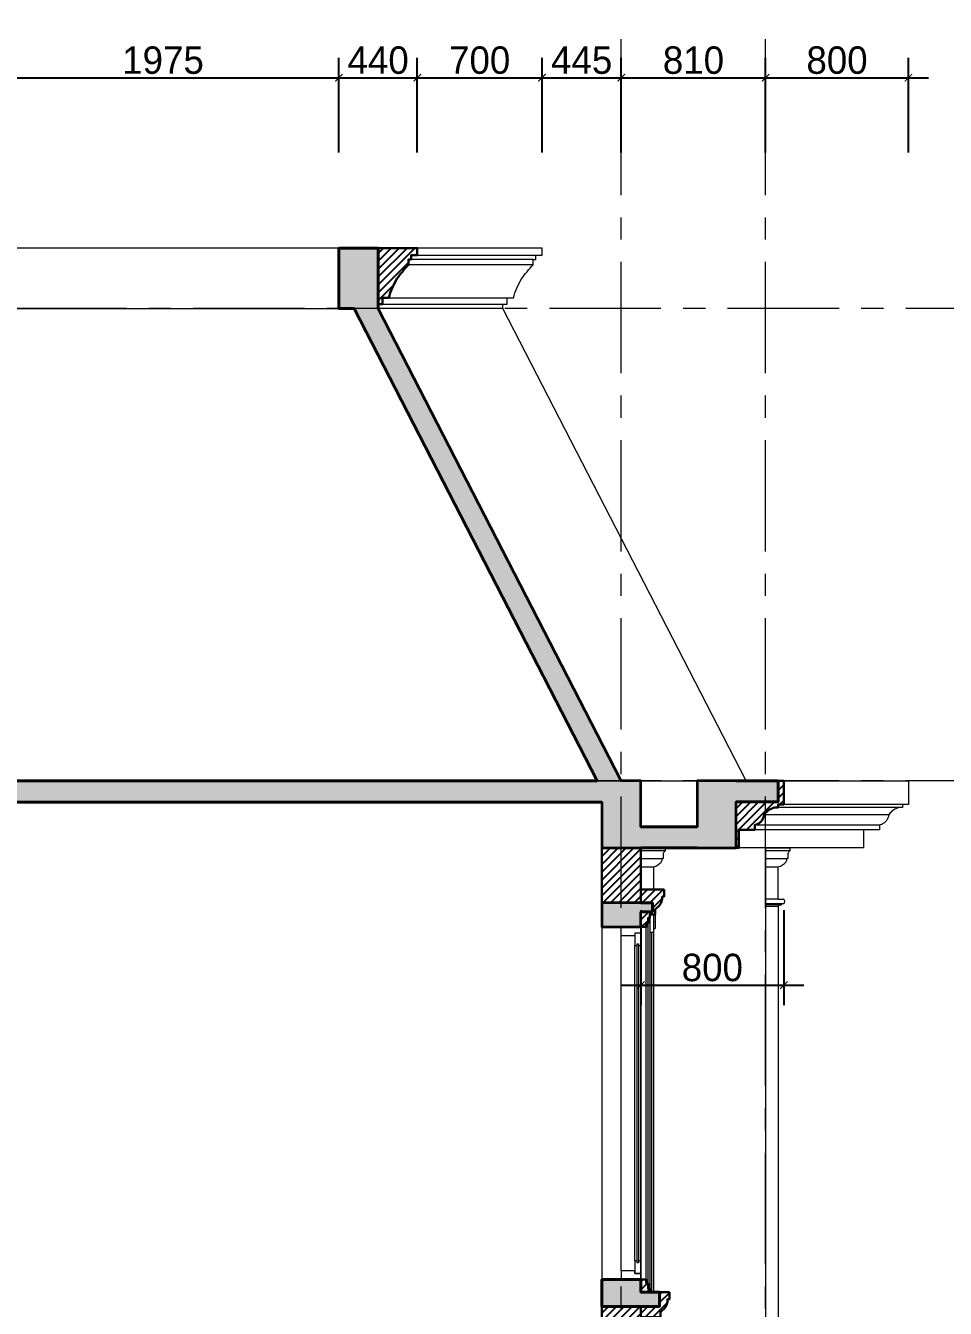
# Model space of a CAD drawing. Header units: millimetres. Extents: x 1832547 to 2001569, y -558009 to -417808.
# Drawn here: x 1924936 to 1930099, y -547560 to -540361 of the extents above; entities that cross this region are included whole.
import ezdxf

# ---------------------------------------------------------------- set-up
doc = ezdxf.new("R2010")
doc.units = ezdxf.units.MM
doc.header["$MEASUREMENT"] = 0
doc.linetypes.add('CENTER', pattern=[2, 1.25, -0.25, 0.25, -0.25])
doc.layers.get('0').update_dxf_attribs({"linetype": 'CONTINUOUS'})
doc.layers.get('DEFPOINTS').update_dxf_attribs({"linetype": 'CONTINUOUS'})
for name, color, linetype, lineweight in [('CA . CỬA', 251, 'CONTINUOUS', 5), ('CA-cot', 2, 'CONTINUOUS', 35), ('CA. HATCH', 250, 'CONTINUOUS', 9), ('CA. TUONG', 30, 'CONTINUOUS', 30), ('CA.dim 08', 8, 'CONTINUOUS', 13), ('CA.manh 08', 8, 'CONTINUOUS', 9), ('CA.thay 145', 145, 'CONTINUOUS', 18), ('CA.tim 67', 67, 'CENTER', 9), ('CA_manh 08', 8, 'CONTINUOUS', 9)]:
    doc.layers.add(name, color=color, linetype=linetype, lineweight=lineweight)
doc.layers.add('H', color=250, linetype='CONTINUOUS')
doc.styles.get("Standard").update_dxf_attribs({"font": 'roman.shx'})
doc.dimstyles.new('CA 70', dxfattribs={"dimscale": 0.7, "dimtxt": 220, "dimasz": 60, "dimexe": 160, "dimexo": 0, "dimgap": 30, "dimtad": 1, "dimdec": 0, "dimrnd": 5, "dimzin": 0, "dimdsep": 46, "dimtxsty": 'Standard', "dimblk": 'ARCHTICK', "dimcen": 0.09, "dimdle": 160, "dimclrd": 256, "dimclre": 256, "dimclrt": 255, "dimadec": 0, "dimazin": 0, "dimtfac": 1, "dimtdec": 0, "dimtix": 1, "dimtmove": 2, "dimatfit": 3, "dimldrblk": 'DOT', "dimfxl": 600, "dimfxlon": 1, "dimtolj": 1, "dimtzin": 0, "dimarcsym": 0})

# ---------------------------------------------------------------- blocks, each defined once
blk = doc.blocks.new('*U459')
for p, q in [((-140, 105), (-140, 1875)), ((-105, 105), (-105, 1875)), ((-30, 50), (-30, 1930))]:
    blk.add_line(p, q)
for points in [[(-105, 1930), (-30, 1930), (-30, 1980), (-140, 1980), (-140, 1945), (-105, 1945)], [(-105, 1945), (-105, 1875), (-118.5, 1875), (-118.5, 1885), (-126.5, 1885), (-126.5, 1875), (-140, 1875), (-140, 1945)], [(-118.5, 95), (-118.5, 105), (-105, 105), (-105, 35), (-140, 35), (-140, 105), (-126.5, 105), (-126.5, 95)], [(-105, 50), (-30, 50), (-30, 0), (-140, 0), (-140, 35), (-105, 35)]]:
    blk.add_lwpolyline(points, close=True)
at = {"color": 8}
blk.add_lwpolyline([(-126.5, 95), (-118.5, 95), (-118.5, 1885), (-126.5, 1885)], close=True, dxfattribs=at)
blk = doc.blocks.new('_ArchTick')
at = {"color": 1, "linetype": 'ByBlock', "const_width": 0.15}
blk.add_lwpolyline([(-0.5, -0.5), (0.5, 0.5)], dxfattribs=at)
blk = doc.blocks.new('*D494')
at = {"layer": 'CA.dim 08', "lineweight": -2, "transparency": 16777216}
for p, q in [((1924719.9, -541073.5), (1924719.9, -540541.5)), ((1926694.9, -541073.5), (1926694.9, -540541.5)), ((1924607.9, -540653.5), (1926806.9, -540653.5))]:
    blk.add_line(p, q, dxfattribs=at)
at = {"layer": 'DEFPOINTS', "color": 0, "transparency": 16777216}
for p in [(1926694.9, -540653.5), (1924719.9, -541177.6), (1926694.9, -541609.2)]:
    blk.add_point(p, dxfattribs=at)
at = {"layer": 'CA.dim 08', "lineweight": -2, "transparency": 16777216, "xscale": 42, "yscale": 42, "zscale": 42, "rotation": 180}
blk.add_blockref('_ArchTick', (1924719.9, -540653.5), dxfattribs=at)
at = {"layer": 'CA.dim 08', "lineweight": -2, "transparency": 16777216, "xscale": 42, "yscale": 42, "zscale": 42}
blk.add_blockref('_ArchTick', (1926694.9, -540653.5), dxfattribs=at)
at = {"layer": 'CA.dim 08', "color": 255, "transparency": 16777216, "insert": (1925707.4, -540555.5), "char_height": 154, "attachment_point": 5}
blk.add_mtext('\\A1;1975', dxfattribs=at)
blk = doc.blocks.new('_DOT')
at = {"color": 1, "linetype": 'ByBlock'}
blk.add_line((-0.5, 0), (-1, 0), dxfattribs=at)
at = {"color": 1, "linetype": 'ByBlock', "const_width": 0.5}
blk.add_lwpolyline([(-0.25, 0, 1), (0.25, 0, 1)], format="xyb", close=True, dxfattribs=at)
blk = doc.blocks.new('*D495')
at = {"layer": 'CA.dim 08', "lineweight": -2, "transparency": 16777216}
for p, q in [((1926694.9, -541073.5), (1926694.9, -540541.5)), ((1927134.9, -541073.5), (1927134.9, -540541.5)), ((1926582.9, -540653.5), (1927246.9, -540653.5))]:
    blk.add_line(p, q, dxfattribs=at)
at = {"layer": 'DEFPOINTS', "color": 0, "transparency": 16777216}
for p in [(1927134.9, -540653.5), (1926694.9, -541609.2), (1927134.9, -541609.2)]:
    blk.add_point(p, dxfattribs=at)
at = {"layer": 'CA.dim 08', "lineweight": -2, "transparency": 16777216, "xscale": 42, "yscale": 42, "zscale": 42, "rotation": 180}
blk.add_blockref('_ArchTick', (1926694.9, -540653.5), dxfattribs=at)
at = {"layer": 'CA.dim 08', "lineweight": -2, "transparency": 16777216, "xscale": 42, "yscale": 42, "zscale": 42}
blk.add_blockref('_ArchTick', (1927134.9, -540653.5), dxfattribs=at)
at = {"layer": 'CA.dim 08', "color": 255, "transparency": 16777216, "insert": (1926914.9, -540555.5), "char_height": 154, "attachment_point": 5}
blk.add_mtext('\\A1;440', dxfattribs=at)
blk = doc.blocks.new('*D496')
at = {"layer": 'CA.dim 08', "lineweight": -2, "transparency": 16777216}
for p, q in [((1927134.9, -541073.5), (1927134.9, -540541.5)), ((1927834.8, -541073.5), (1927834.8, -540541.5)), ((1927022.9, -540653.5), (1927946.8, -540653.5))]:
    blk.add_line(p, q, dxfattribs=at)
at = {"layer": 'DEFPOINTS', "color": 0, "transparency": 16777216}
for p in [(1927834.8, -540653.5), (1927134.9, -541609.2), (1927834.8, -541609.2)]:
    blk.add_point(p, dxfattribs=at)
at = {"layer": 'CA.dim 08', "lineweight": -2, "transparency": 16777216, "xscale": 42, "yscale": 42, "zscale": 42, "rotation": 180}
blk.add_blockref('_ArchTick', (1927134.9, -540653.5), dxfattribs=at)
at = {"layer": 'CA.dim 08', "lineweight": -2, "transparency": 16777216, "xscale": 42, "yscale": 42, "zscale": 42}
blk.add_blockref('_ArchTick', (1927834.8, -540653.5), dxfattribs=at)
at = {"layer": 'CA.dim 08', "color": 255, "transparency": 16777216, "insert": (1927484.9, -540555.5), "char_height": 154, "attachment_point": 5}
blk.add_mtext('\\A1;700', dxfattribs=at)
blk = doc.blocks.new('*D497')
at = {"layer": 'CA.dim 08', "lineweight": -2, "transparency": 16777216}
for p, q in [((1927834.8, -541073.5), (1927834.8, -540541.5)), ((1928279.9, -541073.5), (1928279.9, -540541.5)), ((1927722.8, -540653.5), (1928391.9, -540653.5))]:
    blk.add_line(p, q, dxfattribs=at)
at = {"layer": 'DEFPOINTS', "color": 0, "transparency": 16777216}
for p in [(1928279.9, -540653.5), (1927834.8, -541609.2), (1928279.9, -543928.4)]:
    blk.add_point(p, dxfattribs=at)
at = {"layer": 'CA.dim 08', "lineweight": -2, "transparency": 16777216, "xscale": 42, "yscale": 42, "zscale": 42, "rotation": 180}
blk.add_blockref('_ArchTick', (1927834.8, -540653.5), dxfattribs=at)
at = {"layer": 'CA.dim 08', "lineweight": -2, "transparency": 16777216, "xscale": 42, "yscale": 42, "zscale": 42}
blk.add_blockref('_ArchTick', (1928279.9, -540653.5), dxfattribs=at)
at = {"layer": 'CA.dim 08', "color": 255, "transparency": 16777216, "insert": (1928057.4, -540555.5), "char_height": 154, "attachment_point": 5}
blk.add_mtext('\\A1;445', dxfattribs=at)
blk = doc.blocks.new('*D498')
at = {"layer": 'CA.dim 08', "lineweight": -2, "transparency": 16777216}
for p, q in [((1928279.9, -541073.5), (1928279.9, -540541.5)), ((1929089.9, -541073.5), (1929089.9, -540541.5)), ((1928167.9, -540653.5), (1929201.9, -540653.5))]:
    blk.add_line(p, q, dxfattribs=at)
at = {"layer": 'DEFPOINTS', "color": 0, "transparency": 16777216}
for p in [(1929089.9, -540653.5), (1928279.9, -543928.4), (1929089.9, -544225.5)]:
    blk.add_point(p, dxfattribs=at)
at = {"layer": 'CA.dim 08', "lineweight": -2, "transparency": 16777216, "xscale": 42, "yscale": 42, "zscale": 42, "rotation": 180}
blk.add_blockref('_ArchTick', (1928279.9, -540653.5), dxfattribs=at)
at = {"layer": 'CA.dim 08', "lineweight": -2, "transparency": 16777216, "xscale": 42, "yscale": 42, "zscale": 42}
blk.add_blockref('_ArchTick', (1929089.9, -540653.5), dxfattribs=at)
at = {"layer": 'CA.dim 08', "color": 255, "transparency": 16777216, "insert": (1928684.9, -540555.5), "char_height": 154, "attachment_point": 5}
blk.add_mtext('\\A1;810', dxfattribs=at)
blk = doc.blocks.new('*D499')
at = {"layer": 'CA.dim 08', "lineweight": -2, "transparency": 16777216}
for p, q in [((1929089.9, -541073.5), (1929089.9, -540541.5)), ((1929891.4, -541073.5), (1929891.4, -540541.5)), ((1928977.9, -540653.5), (1930003.4, -540653.5))]:
    blk.add_line(p, q, dxfattribs=at)
at = {"layer": 'DEFPOINTS', "color": 0, "transparency": 16777216}
for p in [(1929891.4, -540653.5), (1929089.9, -544599.2), (1929891.4, -544599.2)]:
    blk.add_point(p, dxfattribs=at)
at = {"layer": 'CA.dim 08', "lineweight": -2, "transparency": 16777216, "xscale": 42, "yscale": 42, "zscale": 42, "rotation": 180}
blk.add_blockref('_ArchTick', (1929089.9, -540653.5), dxfattribs=at)
at = {"layer": 'CA.dim 08', "lineweight": -2, "transparency": 16777216, "xscale": 42, "yscale": 42, "zscale": 42}
blk.add_blockref('_ArchTick', (1929891.4, -540653.5), dxfattribs=at)
at = {"layer": 'CA.dim 08', "color": 255, "transparency": 16777216, "insert": (1929490.7, -540555.5), "char_height": 154, "attachment_point": 5}
blk.add_mtext('\\A1;800', dxfattribs=at)
blk = doc.blocks.new('*D500')
at = {"layer": 'CA.dim 08', "lineweight": -2, "transparency": 16777216}
for p, q in [((1931103.2, -541609.3), (1931103.2, -541567.3)), ((1930683.2, -541609.3), (1931215.2, -541609.3)), ((1931103.2, -541609.3), (1931103.2, -541949.2)), ((1930683.2, -541949.2), (1931215.2, -541949.2)), ((1931103.2, -541949.2), (1931103.2, -541991.2))]:
    blk.add_line(p, q, dxfattribs=at)
at = {"layer": 'DEFPOINTS', "color": 0, "transparency": 16777216}
for p in [(1926394.7, -541609.3), (1926394.7, -541949.2), (1931103.2, -541949.2)]:
    blk.add_point(p, dxfattribs=at)
at = {"layer": 'CA.dim 08', "lineweight": -2, "transparency": 16777216, "xscale": 42, "yscale": 42, "zscale": 42}
for p, rotation in [((1931103.2, -541609.3), 270), ((1931103.2, -541949.2), 90)]:
    blk.add_blockref('_ArchTick', p, dxfattribs=dict(at, rotation=rotation))
at = {"layer": 'CA.dim 08', "color": 255, "transparency": 16777216, "insert": (1931005.2, -541779.3), "char_height": 154, "attachment_point": 5, "rotation": 90}
blk.add_mtext('\\A1;340', dxfattribs=at)
blk = doc.blocks.new('*D501')
at = {"layer": 'CA.dim 08', "lineweight": -2, "transparency": 16777216}
for p, q in [((1931103.2, -541837.2), (1931103.2, -544711.2)), ((1930683.2, -541949.2), (1931215.2, -541949.2)), ((1930683.2, -544599.2), (1931215.2, -544599.2))]:
    blk.add_line(p, q, dxfattribs=at)
at = {"layer": 'DEFPOINTS', "color": 0, "transparency": 16777216}
for p in [(1926394.7, -541949.2), (1926866.3, -544599.2), (1931103.2, -544599.2)]:
    blk.add_point(p, dxfattribs=at)
at = {"layer": 'CA.dim 08', "lineweight": -2, "transparency": 16777216, "xscale": 42, "yscale": 42, "zscale": 42}
for p, rotation in [((1931103.2, -541949.2), 90), ((1931103.2, -544599.2), 270)]:
    blk.add_blockref('_ArchTick', p, dxfattribs=dict(at, rotation=rotation))
at = {"layer": 'CA.dim 08', "color": 255, "transparency": 16777216, "insert": (1931005.2, -543274.2), "char_height": 154, "attachment_point": 5, "rotation": 90}
blk.add_mtext('\\A1;2650', dxfattribs=at)
blk = doc.blocks.new('*D502')
at = {"layer": 'CA.dim 08', "lineweight": -2, "transparency": 16777216}
for p, q in [((1930683.2, -544599.2), (1931215.2, -544599.2)), ((1931103.2, -544599.2), (1931103.2, -544557.2)), ((1931103.2, -544599.2), (1931103.2, -544976.5)), ((1930683.2, -544976.5), (1931215.2, -544976.5)), ((1931103.2, -544976.5), (1931103.2, -545018.5))]:
    blk.add_line(p, q, dxfattribs=at)
at = {"layer": 'DEFPOINTS', "color": 0, "transparency": 16777216}
for p in [(1926866.3, -544599.2), (1928979.9, -544976.5), (1931103.2, -544976.5)]:
    blk.add_point(p, dxfattribs=at)
at = {"layer": 'CA.dim 08', "lineweight": -2, "transparency": 16777216, "xscale": 42, "yscale": 42, "zscale": 42}
for p, rotation in [((1931103.2, -544599.2), 270), ((1931103.2, -544976.5), 90)]:
    blk.add_blockref('_ArchTick', p, dxfattribs=dict(at, rotation=rotation))
at = {"layer": 'CA.dim 08', "color": 255, "transparency": 16777216, "insert": (1931005.2, -544787.8), "char_height": 154, "attachment_point": 5, "rotation": 90}
blk.add_mtext('\\A1;375', dxfattribs=at)
blk = doc.blocks.new('*D503')
at = {"layer": 'CA.dim 08', "lineweight": -2, "transparency": 16777216}
for p, q in [((1931103.2, -544864.5), (1931103.2, -545531.2)), ((1930683.2, -544976.5), (1931215.2, -544976.5)), ((1930683.2, -545419.2), (1931215.2, -545419.2))]:
    blk.add_line(p, q, dxfattribs=at)
at = {"layer": 'DEFPOINTS', "color": 0, "transparency": 16777216}
for p in [(1928979.9, -544976.5), (1928219.6, -545419.2), (1931103.2, -545419.2)]:
    blk.add_point(p, dxfattribs=at)
at = {"layer": 'CA.dim 08', "lineweight": -2, "transparency": 16777216, "xscale": 42, "yscale": 42, "zscale": 42}
for p, rotation in [((1931103.2, -544976.5), 90), ((1931103.2, -545419.2), 270)]:
    blk.add_blockref('_ArchTick', p, dxfattribs=dict(at, rotation=rotation))
at = {"layer": 'CA.dim 08', "color": 255, "transparency": 16777216, "insert": (1931005.2, -545197.8), "char_height": 154, "attachment_point": 5, "rotation": 90}
blk.add_mtext('\\A1;445', dxfattribs=at)
blk = doc.blocks.new('*D504')
at = {"layer": 'CA.dim 08', "lineweight": -2, "transparency": 16777216}
for p, q in [((1931103.2, -545307.2), (1931103.2, -547511.2)), ((1930683.2, -545419.2), (1931215.2, -545419.2)), ((1930683.2, -547399.2), (1931215.2, -547399.2))]:
    blk.add_line(p, q, dxfattribs=at)
at = {"layer": 'DEFPOINTS', "color": 0, "transparency": 16777216}
for p in [(1928219.6, -545419.2), (1928219.6, -547399.2), (1931103.2, -547399.2)]:
    blk.add_point(p, dxfattribs=at)
at = {"layer": 'CA.dim 08', "lineweight": -2, "transparency": 16777216, "xscale": 42, "yscale": 42, "zscale": 42}
for p, rotation in [((1931103.2, -545419.2), 90), ((1931103.2, -547399.2), 270)]:
    blk.add_blockref('_ArchTick', p, dxfattribs=dict(at, rotation=rotation))
at = {"layer": 'CA.dim 08', "color": 255, "transparency": 16777216, "insert": (1931005.2, -546409.2), "char_height": 154, "attachment_point": 5, "rotation": 90}
blk.add_mtext('\\A1;1980', dxfattribs=at)
blk = doc.blocks.new('*D505')
at = {"layer": 'CA.dim 08', "lineweight": -2, "transparency": 16777216}
for p, q in [((1931103.2, -547287.2), (1931103.2, -548311.2)), ((1930683.2, -547399.2), (1931215.2, -547399.2)), ((1930683.2, -548199.2), (1931215.2, -548199.2))]:
    blk.add_line(p, q, dxfattribs=at)
at = {"layer": 'DEFPOINTS', "color": 0, "transparency": 16777216}
for p in [(1928219.6, -547399.2), (1928795.2, -548199.2), (1931103.2, -548199.2)]:
    blk.add_point(p, dxfattribs=at)
at = {"layer": 'CA.dim 08', "lineweight": -2, "transparency": 16777216, "xscale": 42, "yscale": 42, "zscale": 42}
for p, rotation in [((1931103.2, -547399.2), 90), ((1931103.2, -548199.2), 270)]:
    blk.add_blockref('_ArchTick', p, dxfattribs=dict(at, rotation=rotation))
at = {"layer": 'CA.dim 08', "color": 255, "transparency": 16777216, "insert": (1931005.2, -547799.2), "char_height": 154, "attachment_point": 5, "rotation": 90}
blk.add_mtext('\\A1;800', dxfattribs=at)
blk = doc.blocks.new('*D585')
at = {"layer": 'CA.dim 08', "lineweight": -2, "transparency": 16777216}
for p, q in [((1928389.9, -545326.1), (1928389.9, -545858.1)), ((1929191.8, -545326.1), (1929191.8, -545858.1)), ((1928277.9, -545746.1), (1929303.8, -545746.1))]:
    blk.add_line(p, q, dxfattribs=at)
at = {"layer": 'DEFPOINTS', "color": 0, "transparency": 16777216}
for p in [(1929191.8, -544666.3), (1928389.9, -544990.6), (1929191.8, -545746.1)]:
    blk.add_point(p, dxfattribs=at)
at = {"layer": 'CA.dim 08', "lineweight": -2, "transparency": 16777216, "xscale": 42, "yscale": 42, "zscale": 42, "rotation": 180}
blk.add_blockref('_ArchTick', (1928389.9, -545746.1), dxfattribs=at)
at = {"layer": 'CA.dim 08', "lineweight": -2, "transparency": 16777216, "xscale": 42, "yscale": 42, "zscale": 42}
blk.add_blockref('_ArchTick', (1929191.8, -545746.1), dxfattribs=at)
at = {"layer": 'CA.dim 08', "color": 255, "transparency": 16777216, "insert": (1928790.9, -545648.1), "char_height": 154, "attachment_point": 5}
blk.add_mtext('\\A1;800', dxfattribs=at)

msp = doc.modelspace()

# ---------------------------------------------------------------- hatches: boundary and pattern name
at = {"layer": 'CA. HATCH'}
h = msp.add_hatch(dxfattribs=at)
h.set_pattern_fill('BETONG', color=256, scale=20, pattern_type=2)
h.set_pattern_definition([(0, (0, 0), (0, 103.9230485), [2.5, -57.5]), (0, (0, 4.33), (0, 103.9230485), [2.5, -57.5]), (120, (0, 0), (-90, -51.961524), [2.5, -57.5]), (120, (3.75, 2.17), (-90, -51.961524), [2.5, -57.5]), (0, (30, 51.96), (0, 103.9230485), [2.5, -57.5]), (0, (30, 56.29), (0, 103.9230485), [2.5, -57.5]), (120, (30, 51.96), (-90, -51.961524), [2.5, -57.5]), (120, (33.75, 54.13), (-90, -51.961524), [2.5, -57.5]), (60, (2.5, 0), (-90, 51.961524), [2.5, -57.5]), (60, (-1.25, 2.17), (-90, 51.961524), [2.5, -57.5]), (60, (32.5, -51.96), (-90, 51.961524), [2.5, -57.5]), (60, (28.75, -49.8), (-90, 51.961524), [2.5, -57.5]), (45, (0, 0), (-21.21320344, 21.21320344), []), (50, (0, 0), (143.4520365, -12.550427), [15, -165]), (355, (0, 0), (-27.750267, 150.438427), [12, -132]), (100.4514, (11.95, -1.05), (115.701876, 137.887908), [12.748038, -140.228422]), (46.1842, (0, 40), (213.44821, -33.103803), [22.5, -247.5]), (96.6356, (17.79, 37.24), (186.932541, 194.823574), [19.122058, -210.3426]), (351.1842, (0, 40), (186.93239, 194.82372), [18, -198]), (21, (20, 30), (119.3814104, -80.523778), [15, -165]), (326, (20, 30), (48.663066, 145.030009), [12, -132]), (71.4514, (29.95, 23.29), (168.044526, 64.506099), [12.748038, -140.228422]), (37.5, (0, 0), (2.431971, 66.5787708), [0, -130.4, 0, -134, 0, -132.5]), (7.5, (0, 0), (52.6139075, 78.8823424), [0, -76.4, 0, -127.4, 0, -50.5]), (327.5, (-44.6, 0), (106.7644872, -4.5109743), [0, -50, 0, -156, 0, -207]), (317.5, (-64.6, 0), (116.637234, 20.0209965), [0, -65, 0, -103.6, 0, -147])])
h.paths.add_polyline_path([(1928389.9, -544598.8), (1928279.7, -544598.8), (1926914.9, -541949.2), (1926914.9, -541609.2), (1926694.9, -541609.2), (1926694.9, -541949.2), (1926780, -541949.2), (1928145, -544599.2), (1918829.8, -544599.2), (1918609.8, -544599.2), (1918609.8, -544599.2), (1916744.8, -544599.2), (1918109.8, -541949.2), (1918194.8, -541949.2), (1918194.8, -541609.3), (1917974.8, -541609.3), (1917974.8, -541949.2), (1916609.8, -544599.2), (1916499.8, -544599.2), (1916499.8, -544857.4), (1916046.7, -544857.4), (1916046.7, -544599.2), (1915826.7, -544599.2), (1915592.2, -544599.2), (1915592.2, -544718.3), (1915826.7, -544718.3), (1915826.7, -544976.5), (1916046.7, -544976.5), (1916499.8, -544976.5), (1916719.8, -544976.5), (1916719.8, -544718.3), (1918609.8, -544718.3), (1918609.8, -544999.2), (1918829.8, -544999.2), (1918829.8, -544719.2), (1924609.9, -544719.2), (1924609.9, -544999.2), (1924829.9, -544999.2), (1924829.9, -544719.2), (1928169.9, -544719.2), (1928169.9, -544976), (1928389.9, -544976), (1928869.9, -544976.5), (1928924.9, -544976.5), (1928924.9, -544718.3), (1929159.5, -544718.3), (1929159.5, -544599.2), (1929089.9, -544599.2), (1928704.9, -544599.2), (1928704.9, -544857.4), (1928389.9, -544857.4)])
h.paths.add_polyline_path([(1918609.8, -545334.2), (1918544.8, -545334.2), (1918544.8, -545284.2), (1918609.8, -545284.2), (1918829.8, -545284.2), (1918829.8, -545419.2), (1918609.8, -545419.2)])
h.paths.add_polyline_path([(1928389.9, -545334.2), (1928454.9, -545334.2), (1928454.9, -545284.2), (1928389.9, -545284.2), (1928169.9, -545284.2), (1928169.9, -545419.2), (1928389.9, -545419.2)])
h.paths.add_polyline_path([(1928494.9, -547469.2), (1928389.9, -547469.2), (1928389.9, -547399.2), (1928169.9, -547399.2), (1928169.9, -547549.2), (1928389.9, -547549.2), (1928494.9, -547549.2)])
h.paths.add_polyline_path([(1928169.9, -548199.2), (1928389.9, -548199.2), (1928389.9, -548599.2), (1928169.9, -548599.2)])
h.paths.add_polyline_path([(1928389.9, -549034.2), (1928454.9, -549034.2), (1928454.9, -548984.2), (1928389.9, -548984.2), (1928169.9, -548984.2), (1928169.9, -549119.2), (1928389.9, -549119.2)])
h.paths.add_polyline_path([(1924829.9, -548199.2), (1924609.9, -548199.2), (1918829.8, -548199.2), (1918609.8, -548199.2), (1918609.8, -548429.2), (1917079.8, -548429.2), (1917079.8, -548199.2), (1916859.8, -548199.2), (1916859.8, -548549.2), (1917079.8, -548549.2), (1918609.8, -548549.2), (1918609.8, -548599.2), (1918829.8, -548599.2), (1918829.8, -548319.2), (1922899.9, -548319.2), (1922899.9, -548599.2), (1923119.9, -548599.2), (1923119.9, -548319.2), (1924609.9, -548319.2), (1924609.9, -548599.2), (1924829.9, -548599.2), (1924829.9, -548483), (1926949.9, -549603.5), (1926949.9, -549947.2), (1928169.9, -549947.2), (1928169.9, -549827.2), (1927069.9, -549827.2), (1927069.9, -549531.2), (1924829.9, -548347.2)])
h.paths.add_polyline_path([(1918609.8, -549034.2), (1918544.8, -549034.2), (1918544.8, -548984.2), (1918609.8, -548984.2), (1918829.8, -548984.2), (1918829.8, -549119.2), (1918609.8, -549119.2)], flags=17)
h.paths.add_polyline_path([(1928494.9, -551169.2), (1928389.9, -551169.2), (1928389.9, -551099.2), (1928169.9, -551099.2), (1928169.9, -551249.2), (1928389.9, -551249.2), (1928494.9, -551249.2)])
h.paths.add_polyline_path([(1928169.9, -551899.2), (1928389.9, -551899.2), (1928389.9, -552399.2), (1928169.9, -552399.2)])
h.paths.add_polyline_path([(1925449.9, -551899.2), (1925669.9, -551899.2), (1925669.9, -552249.2), (1925449.9, -552249.2)])
h.paths.add_polyline_path([(1924609.9, -551899.2), (1924829.9, -551899.2), (1924829.9, -552399.2), (1924609.9, -552399.2)])
h.paths.add_polyline_path([(1918609.8, -551899.2), (1918829.8, -551899.2), (1918829.8, -552399.2), (1918609.8, -552399.2)])
h.paths.add_polyline_path([(1916489.9, -551949.2), (1916709.9, -551949.2), (1916709.9, -552449.2), (1916489.9, -552449.2)])
at = {"layer": 'H'}
h = msp.add_hatch(dxfattribs=at)
h.set_pattern_fill('ANSI31', color=256, scale=250, style=0)
h.paths.add_polyline_path([(1928169.9, -551249.2), (1928389.9, -551249.2), (1928389.9, -551899.2), (1928169.9, -551899.2)])
h.paths.add_polyline_path([(1928549.9, -551169.2), (1928494.9, -551169.2), (1928494.9, -551249.2), (1928389.9, -551249.2), (1928389.9, -551309.2), (1928449.9, -551309.2), (1928499.9, -551309.2), (1928499.9, -551279.2), (1928505.9, -551275.5), (1928511.6, -551271.3), (1928516.8, -551266.5), (1928521.6, -551261.3), (1928525.9, -551255.7), (1928529.6, -551249.8), (1928532.8, -551243.5), (1928535.5, -551237), (1928537.5, -551230.2), (1928539, -551223.3), (1928539.8, -551216.3), (1928539.9, -551209.2), (1928549.9, -551209.2)])
h.paths.add_polyline_path([(1928429.9, -551119.2), (1928419.9, -551119.2), (1928419.9, -551099.2), (1928389.9, -551099.2), (1928389.9, -551169.2), (1928439.9, -551169.2), (1928439.9, -551149.2), (1928429.9, -551149.2)])
h.paths.add_polyline_path([(1928169.9, -547549.2), (1928389.9, -547549.2), (1928389.9, -548199.2), (1928169.9, -548199.2)])
h.paths.add_polyline_path([(1928429.9, -547419.2), (1928419.9, -547419.2), (1928419.9, -547399.2), (1928389.9, -547399.2), (1928389.9, -547469.2), (1928439.9, -547469.2), (1928439.9, -547449.2), (1928429.9, -547449.2)])
h.paths.add_polyline_path([(1928549.9, -547469.2), (1928494.9, -547469.2), (1928494.9, -547549.2), (1928389.9, -547549.2), (1928389.9, -547609.2), (1928449.9, -547609.2), (1928499.9, -547609.2), (1928499.9, -547579.2), (1928505.9, -547575.5), (1928511.6, -547571.3), (1928516.8, -547566.5), (1928521.6, -547561.3), (1928525.9, -547555.7), (1928529.6, -547549.8), (1928532.8, -547543.5), (1928535.5, -547537), (1928537.5, -547530.2), (1928539, -547523.3), (1928539.8, -547516.3), (1928539.9, -547509.2), (1928549.9, -547509.2)])
h.paths.add_polyline_path([(1928519.9, -548909.2), (1928389.9, -548909.2), (1928389.9, -548984.2), (1928454.9, -548984.2), (1928454.9, -549034.2), (1928389.9, -549034.2), (1928389.9, -549119.2), (1928419.9, -549119.2), (1928419.9, -549099.2), (1928429.9, -549099.2), (1928429.9, -549069.2), (1928439.9, -549069.2), (1928439.9, -549049.2), (1928459.9, -549049.2), (1928469.9, -549049.2), (1928469.9, -549019.2), (1928475.9, -549015.5), (1928481.6, -549011.3), (1928486.8, -549006.5), (1928491.6, -549001.3), (1928495.9, -548995.7), (1928499.6, -548989.8), (1928502.8, -548983.5), (1928505.5, -548977), (1928507.5, -548970.2), (1928509, -548963.3), (1928509.8, -548956.3), (1928509.9, -548949.2), (1928519.9, -548949.2)])
h.paths.add_polyline_path([(1928169.9, -548599.2), (1928389.9, -548599.2), (1928389.9, -548984.2), (1928169.9, -548984.2)])
h.paths.add_polyline_path([(1928519.9, -545209.2), (1928389.9, -545209.2), (1928389.9, -545284.2), (1928454.9, -545284.2), (1928454.9, -545334.2), (1928389.9, -545334.2), (1928389.9, -545419.2), (1928419.9, -545419.2), (1928419.9, -545399.2), (1928429.9, -545399.2), (1928429.9, -545369.2), (1928439.9, -545369.2), (1928439.9, -545349.2), (1928459.9, -545349.2), (1928469.9, -545349.2), (1928469.9, -545319.2), (1928475.9, -545315.5), (1928481.6, -545311.3), (1928486.8, -545306.5), (1928491.6, -545301.3), (1928495.9, -545295.7), (1928499.6, -545289.8), (1928502.8, -545283.5), (1928505.5, -545277), (1928507.5, -545270.2), (1928509, -545263.3), (1928509.8, -545256.3), (1928509.9, -545249.2), (1928519.9, -545249.2)])
h.paths.add_polyline_path([(1928169.9, -544976), (1928389.9, -544976), (1928389.9, -545284.2), (1928169.9, -545284.2)])
edge = h.paths.add_edge_path()
edge.add_line((1926915, -541609.3), (1927024.9, -541609.3))
edge.add_line((1927024.9, -541609.3), (1927134.9, -541609.3))
edge.add_line((1927134.9, -541609.3), (1927134.9, -541649.3))
edge.add_line((1927134.9, -541649.3), (1927099.8, -541649.3))
edge.add_line((1927099.8, -541649.3), (1927099.8, -541674.3))
edge.add_line((1927099.8, -541674.3), (1927084.8, -541674.3))
edge.add_line((1927084.8, -541674.3), (1927084.8, -541704.3))
edge.add_arc((1927469.4, -542085.7), 541.7, 135.23301, 145.96627)
edge.add_arc((1927335.2, -541980), 371.5, 147.89348, 165.8597)
edge.add_line((1926975, -541889.2), (1926940, -541889.2))
edge.add_line((1926940, -541889.2), (1926940, -541924.2))
edge.add_line((1926940, -541924.2), (1926915, -541924.2))
edge.add_line((1926915, -541924.2), (1926915, -541609.3))
edge = h.paths.add_edge_path()
edge.add_line((1917974.8, -541609.3), (1917864.9, -541609.3))
edge.add_line((1917864.9, -541609.3), (1917754.9, -541609.3))
edge.add_line((1917754.9, -541609.3), (1917754.9, -541649.3))
edge.add_line((1917754.9, -541649.3), (1917790, -541649.3))
edge.add_line((1917790, -541649.3), (1917790, -541674.3))
edge.add_line((1917790, -541674.3), (1917805, -541674.3))
edge.add_line((1917805, -541674.3), (1917805, -541704.3))
edge.add_arc((1917420.4, -542085.7), 541.7, 34.03373, 44.76699, ccw=False)
edge.add_arc((1917554.6, -541980), 371.5, 14.1403, 32.10652, ccw=False)
edge.add_line((1917914.8, -541889.2), (1917949.8, -541889.2))
edge.add_line((1917949.8, -541889.2), (1917949.8, -541924.2))
edge.add_line((1917949.8, -541924.2), (1917974.8, -541924.2))
edge.add_line((1917974.8, -541924.2), (1917974.8, -541609.3))
h.paths.add_polyline_path([(1918829.8, -544999.2), (1918609.8, -544999.2), (1918609.8, -545284.2), (1918829.8, -545284.2)])
h.paths.add_polyline_path([(1918479.8, -545209.2), (1918609.8, -545209.2), (1918609.8, -545284.2), (1918544.8, -545284.2), (1918544.8, -545334.2), (1918609.8, -545334.2), (1918609.8, -545419.2), (1918579.8, -545419.2), (1918579.8, -545399.2), (1918569.8, -545399.2), (1918569.8, -545369.2), (1918559.8, -545369.2), (1918559.8, -545349.2), (1918539.8, -545349.2), (1918529.8, -545349.2), (1918529.8, -545319.2), (1918523.8, -545315.5), (1918518.2, -545311.3), (1918513, -545306.5), (1918508.2, -545301.3), (1918503.9, -545295.7), (1918500.2, -545289.8), (1918496.9, -545283.5), (1918494.3, -545277), (1918492.2, -545270.2), (1918490.8, -545263.3), (1918490, -545256.3), (1918489.8, -545249.2), (1918479.8, -545249.2)])
h.paths.add_polyline_path([(1918609.8, -548984.2), (1918829.8, -548984.2), (1918829.8, -548599.2), (1918609.8, -548599.2)])
h.paths.add_polyline_path([(1918479.8, -548909.2), (1918609.8, -548909.2), (1918609.8, -548984.2), (1918544.8, -548984.2), (1918544.8, -549034.2), (1918609.8, -549034.2), (1918609.8, -549119.2), (1918579.8, -549119.2), (1918579.8, -549099.2), (1918569.8, -549099.2), (1918569.8, -549069.2), (1918559.8, -549069.2), (1918559.8, -549049.2), (1918539.8, -549049.2), (1918529.8, -549049.2), (1918529.8, -549019.2), (1918523.8, -549015.5), (1918518.2, -549011.3), (1918513, -549006.5), (1918508.2, -549001.3), (1918503.9, -548995.7), (1918500.2, -548989.8), (1918496.9, -548983.5), (1918494.3, -548977), (1918492.2, -548970.2), (1918490.8, -548963.3), (1918490, -548956.3), (1918489.8, -548949.2), (1918479.8, -548949.2)])
h.paths.add_polyline_path([(1929090.1, -544779.9), (1929089.9, -544780), (1929089.9, -544780)])
h = msp.add_hatch(dxfattribs=at)
h.set_pattern_fill('ANSI31', color=256, scale=250, style=0)
h.paths.add_polyline_path([(1928924.9, -544718.3), (1929159.5, -544718.3), (1929159.5, -544599.2), (1929191.8, -544599.2), (1929191.8, -544733.3), (1929159.5, -544733.3), (1929159.5, -544750), (1929141, -544750), (1929140.9, -544750), (1929134.5, -544751.7), (1929128.3, -544753.9), (1929122.1, -544756.5), (1929116.2, -544759.5), (1929110.4, -544762.9), (1929104.9, -544766.6), (1929099.7, -544770.7), (1929094.7, -544775.1), (1929090.1, -544779.9), (1929085.7, -544784.9), (1929081.7, -544790.3), (1929081.8, -544790.3), (1929081, -544794.8), (1929080, -544799.4), (1929078.7, -544803.8), (1929077.1, -544808.1), (1929075.1, -544812.3), (1929072.9, -544816.4), (1929070.5, -544820.3), (1929067.7, -544824), (1929064.7, -544827.5), (1929061.5, -544830.9), (1929058.1, -544834), (1929054.4, -544836.8), (1929050.6, -544839.4), (1929046.6, -544841.7), (1929042.4, -544843.7), (1929038.1, -544845.5), (1929033.7, -544847), (1929029.3, -544848.1), (1929029.3, -544848.1), (1929029.3, -544874.4), (1929006, -544874.4), (1928939.9, -544874.4), (1928939.9, -544976.4), (1928924.9, -544976.4)])

# ---------------------------------------------------------------- linework, layer by layer
at = {"layer": 'CA-cot'}
for points in [[(1924829.9, -544719.2), (1928169.9, -544719.2), (1928169.9, -544976), (1928389.9, -544976), (1928704.9, -544976.5), (1928924.9, -544976.5), (1928924.9, -544718.3), (1929159.5, -544718.3), (1929159.5, -544599.2), (1928924.9, -544599.2), (1928704.9, -544599.2), (1928704.9, -544857.4), (1928389.9, -544857.4), (1928389.9, -544598.8), (1928279.7, -544598.8), (1926914.9, -541949.2), (1926914.9, -541609.2), (1926694.9, -541609.2), (1926694.9, -541949.2), (1926780, -541949.2), (1928145, -544599.2), (1918829.8, -544599.2)], [(1926780, -541949.2), (1926694.9, -541949.2), (1926694.9, -541609.2), (1926914.9, -541609.2), (1926914.9, -541949.2)], [(1928145, -544599.2), (1926780, -541949.2)], [(1928279.9, -544599.2), (1926914.9, -541949.2)], [(1918829.8, -544599.2), (1928145, -544599.2)], [(1928389.9, -544857.4), (1928389.9, -544598.8), (1928279.7, -544598.8)], [(1928924.9, -544599.2), (1928704.9, -544599.2), (1928704.9, -544857.4)], [(1928924.9, -544599.2), (1929159.5, -544599.2), (1929159.5, -544718.3), (1928924.9, -544718.3)], [(1928169.9, -544719.2), (1924829.9, -544719.2)], [(1928169.9, -544719.2), (1928169.9, -544976), (1928389.9, -544976)], [(1928704.9, -544976.5), (1928924.9, -544976.5), (1928924.9, -544718.3)], [(1928389.9, -544857.4), (1928704.9, -544857.4)], [(1928704.9, -544976.5), (1928389.9, -544976.5), (1928389.9, -544976)], [(1928389.9, -545284.2), (1928169.9, -545284.2), (1928169.9, -545419.2), (1928389.9, -545419.2), (1928389.9, -545334.2)], [(1928389.9, -545284.2), (1928454.9, -545284.2), (1928454.9, -545334.2), (1928389.9, -545334.2)], [(1928389.9, -547549.2), (1928389.9, -547549.2), (1928169.9, -547549.2), (1928169.9, -547399.2), (1928389.9, -547399.2), (1928389.9, -547469.2)], [(1928389.9, -547469.2), (1928494.9, -547469.2), (1928494.9, -547549.2), (1928389.9, -547549.2)]]:
    msp.add_lwpolyline(points, dxfattribs=at)
for points in [[(1928389.9, -545334.2), (1928454.9, -545334.2), (1928454.9, -545284.2), (1928389.9, -545284.2), (1928169.9, -545284.2), (1928169.9, -545419.2), (1928389.9, -545419.2)], [(1928494.9, -547469.2), (1928389.9, -547469.2), (1928389.9, -547399.2), (1928169.9, -547399.2), (1928169.9, -547549.2), (1928389.9, -547549.2), (1928494.9, -547549.2)]]:
    msp.add_lwpolyline(points, close=True, dxfattribs=at)
at = {"layer": 'CA. HATCH'}
for p, q in [((1928429.9, -547419.2), (1928429.9, -545399.2)), ((1928439.9, -545369.2), (1928439.9, -545449.2)), ((1928459.9, -545349.2), (1928459.9, -545429.2)), ((1928469.9, -545349.2), (1928469.9, -545429.2)), ((1928419.9, -547399.2), (1928419.9, -545419.2)), ((1928439.9, -545449.2), (1928449.9, -545449.2)), ((1928439.9, -545449.2), (1928439.9, -547449.2)), ((1928449.9, -545449.2), (1928449.9, -547469.2)), ((1928449.9, -545449.2), (1928459.9, -545449.2)), ((1928459.9, -545429.2), (1928459.9, -545449.2)), ((1928459.9, -545429.2), (1928469.9, -545429.2))]:
    msp.add_line(p, q, dxfattribs=at)
msp.add_lwpolyline([(1928389.9, -545419.2), (1928389.9, -547399.2)], dxfattribs=at)
at = {"layer": 'CA. TUONG'}
msp.add_lwpolyline([(1926915, -541609.3), (1927024.9, -541609.3), (1927134.9, -541609.3), (1927134.9, -541649.3), (1927099.8, -541649.3), (1927099.8, -541674.3), (1927084.8, -541674.3), (1927084.8, -541704.3, 0.046867), (1927020.5, -541782.6, 0.078553), (1926975, -541889.2), (1926940, -541889.2), (1926940, -541924.2), (1926915, -541924.2)], format="xyb", close=True, dxfattribs=at)
for points in [[(1928924.9, -544718.3), (1929159.5, -544718.3), (1929159.5, -544599.2), (1929191.8, -544599.2), (1929191.8, -544733.3), (1929159.5, -544733.3), (1929159.5, -544750), (1929141, -544750), (1929140.9, -544750), (1929134.5, -544751.7), (1929128.3, -544753.9), (1929122.1, -544756.5), (1929116.2, -544759.5), (1929110.4, -544762.9), (1929104.9, -544766.6), (1929099.7, -544770.7), (1929094.7, -544775.1), (1929090.1, -544779.9), (1929085.7, -544784.9), (1929081.7, -544790.3), (1929081.8, -544790.3), (1929081, -544794.8), (1929080, -544799.4), (1929078.7, -544803.8), (1929077.1, -544808.1), (1929075.1, -544812.3), (1929072.9, -544816.4), (1929070.5, -544820.3), (1929067.7, -544824), (1929064.7, -544827.5), (1929061.5, -544830.9), (1929058.1, -544834), (1929054.4, -544836.8), (1929050.6, -544839.4), (1929046.6, -544841.7), (1929042.4, -544843.7), (1929038.1, -544845.5), (1929033.7, -544847), (1929029.3, -544848.1), (1929029.3, -544848.1), (1929029.3, -544874.4), (1929006, -544874.4), (1928939.9, -544874.4), (1928939.9, -544976.4), (1928924.9, -544976.4)], [(1928169.9, -544976), (1928389.9, -544976), (1928389.9, -545284.2), (1928169.9, -545284.2)], [(1928519.9, -545209.2), (1928389.9, -545209.2), (1928389.9, -545284.2), (1928454.9, -545284.2), (1928454.9, -545334.2), (1928389.9, -545334.2), (1928389.9, -545419.2), (1928419.9, -545419.2), (1928419.9, -545399.2), (1928429.9, -545399.2), (1928429.9, -545369.2), (1928439.9, -545369.2), (1928439.9, -545349.2), (1928459.9, -545349.2), (1928469.9, -545349.2), (1928469.9, -545319.2), (1928475.9, -545315.5), (1928481.6, -545311.3), (1928486.8, -545306.5), (1928491.6, -545301.3), (1928495.9, -545295.7), (1928499.6, -545289.8), (1928502.8, -545283.5), (1928505.5, -545277), (1928507.5, -545270.2), (1928509, -545263.3), (1928509.8, -545256.3), (1928509.9, -545249.2), (1928519.9, -545249.2)], [(1928429.9, -547419.2), (1928419.9, -547419.2), (1928419.9, -547399.2), (1928389.9, -547399.2), (1928389.9, -547469.2), (1928439.9, -547469.2), (1928439.9, -547449.2), (1928429.9, -547449.2)], [(1928549.9, -547469.2), (1928494.9, -547469.2), (1928494.9, -547549.2), (1928389.9, -547549.2), (1928389.9, -547609.2), (1928449.9, -547609.2), (1928499.9, -547609.2), (1928499.9, -547579.2), (1928505.9, -547575.5), (1928511.6, -547571.3), (1928516.8, -547566.5), (1928521.6, -547561.3), (1928525.9, -547555.7), (1928529.6, -547549.8), (1928532.8, -547543.5), (1928535.5, -547537), (1928537.5, -547530.2), (1928539, -547523.3), (1928539.8, -547516.3), (1928539.9, -547509.2), (1928549.9, -547509.2)], [(1928169.9, -547549.2), (1928389.9, -547549.2), (1928389.9, -548199.2), (1928169.9, -548199.2)]]:
    msp.add_lwpolyline(points, close=True, dxfattribs=at)
at = {"layer": 'CA.dim 08'}
for points in [[(1929089.9, -544976.5), (1929089.9, -548199.2)], [(1928169.9, -545419.2), (1928169.9, -547399.2)]]:
    msp.add_lwpolyline(points, dxfattribs=at)
at = {"layer": 'CA.manh 08'}
for points in [[(1926914.9, -541649.3), (1926915, -541649.3)], [(1927099.8, -541649.3), (1927834.8, -541649.3)], [(1926915, -541674.3), (1926914.9, -541674.3)], [(1927784.8, -541674.3), (1927084.8, -541674.3)], [(1926914.9, -541924.2), (1927614.9, -541924.2)], [(1929840.5, -544750), (1929140.8, -544750)], [(1929781.3, -544790.3), (1929081.7, -544790.3)], [(1929728.8, -544848.1), (1929029.3, -544848.1)]]:
    msp.add_lwpolyline(points, dxfattribs=at)
at = {"layer": 'CA.thay 145'}
for p, q in [((1927834.8, -541609.3), (1927614.9, -541609.3)), ((1928389.9, -544976.5), (1928528, -544976.5)), ((1928528, -544990.6), (1928528, -544976.5)), ((1929089.9, -544976.5), (1929228, -544976.5)), ((1929228, -544990.6), (1929228, -544976.5)), ((1928495, -545064.1), (1928503, -545055.3)), ((1928503, -545055.3), (1928508.6, -545045.6)), ((1928508.6, -545045.6), (1928511.7, -545035.2)), ((1928517.1, -545035.2), (1928511.7, -545035.2)), ((1928517.1, -545006.8), (1928517.8, -545002.2)), ((1928517.1, -545035.2), (1928517.1, -545006.8)), ((1928517.8, -545002.2), (1928520, -544997.8)), ((1928520, -544997.8), (1928523.4, -544993.9)), ((1928523.4, -544993.9), (1928528, -544990.6)), ((1929195, -545064.1), (1929203, -545055.3)), ((1929203, -545055.3), (1929208.6, -545045.5)), ((1929208.6, -545045.5), (1929211.7, -545035.2)), ((1929217.1, -545035.2), (1929211.7, -545035.2)), ((1929217.1, -545006.8), (1929217.8, -545002.2)), ((1929217.1, -545035.2), (1929217.1, -545006.8)), ((1929217.8, -545002.2), (1929220, -544997.8)), ((1929220, -544997.8), (1929223.4, -544993.8)), ((1929223.4, -544993.8), (1929228, -544990.6)), ((1928389.9, -545081.8), (1928459.9, -545081.8)), ((1928459.9, -545081.8), (1928473.1, -545077.6)), ((1928473.1, -545077.6), (1928484.9, -545071.6)), ((1928484.9, -545071.6), (1928495, -545064.1)), ((1929089.9, -545081.7), (1929159.9, -545081.7)), ((1929159.9, -545081.7), (1929173.1, -545077.6)), ((1929159.9, -545262.8), (1929159.9, -545081.7)), ((1929173.1, -545077.6), (1929184.9, -545071.6)), ((1929184.9, -545071.6), (1929195, -545064.1)), ((1929159.9, -545262.8), (1929089.9, -545262.8)), ((1929159.9, -545262.8), (1929184.3, -545262.8)), ((1929191.1, -545264.7), (1929184.3, -545262.8)), ((1929196.1, -545269.8), (1929191.1, -545264.7)), ((1929197.9, -545276.8), (1929196.1, -545269.8)), ((1929159.9, -545304.6), (1929089.9, -545304.6)), ((1929159.9, -545296), (1929159.9, -545298.1)), ((1929159.9, -545304.6), (1929164, -545301)), ((1929164, -545301), (1929168.6, -545298.1)), ((1929168.6, -545298.1), (1929173.6, -545296)), ((1929173.6, -545296), (1929178.9, -545294.8)), ((1929178.9, -545294.8), (1929178.9, -545290.8)), ((1929184.3, -545290.8), (1929178.9, -545290.8)), ((1929184.3, -545290.8), (1929191.1, -545288.9)), ((1929191.1, -545288.9), (1929196.1, -545283.8)), ((1929196.1, -545283.8), (1929197.9, -545276.8))]:
    msp.add_line(p, q, dxfattribs=at)
for points in [[(1927614.9, -541609.3), (1917974.8, -541609.3)], [(1926915, -541704.3), (1926914.9, -541704.3)], [(1927784.8, -541704.3), (1927084.8, -541704.3)], [(1918194.8, -541949.2), (1926694.9, -541949.2)], [(1927614.9, -541949.2), (1926694.9, -541949.2)], [(1926914.9, -541889.2), (1926915, -541889.2)], [(1928279.9, -544599.2), (1926914.9, -541949.2)], [(1926940, -541889.2), (1927639.9, -541889.2)], [(1928979.9, -544599.2), (1927614.9, -541949.2)], [(1915826.7, -544599.2), (1929624.5, -544599.2)], [(1929624.5, -544599.2), (1929624.5, -544599.2), (1929891.4, -544599.2), (1929891.4, -544733.3), (1929859.1, -544733.3), (1929859.1, -544750), (1929840.5, -544750), (1929834.1, -544751.8), (1929827.8, -544753.9), (1929821.7, -544756.5), (1929815.7, -544759.5), (1929810, -544762.9), (1929804.5, -544766.6), (1929799.3, -544770.7), (1929794.3, -544775.2), (1929789.6, -544779.9), (1929785.3, -544785), (1929781.3, -544790.3), (1929780.6, -544794.9), (1929779.6, -544799.4), (1929778.3, -544803.8), (1929776.6, -544808.1), (1929774.7, -544812.3), (1929772.5, -544816.4), (1929770, -544820.3), (1929767.3, -544824), (1929764.3, -544827.6), (1929761.1, -544830.9), (1929757.6, -544834), (1929754, -544836.8), (1929750.1, -544839.4), (1929746.1, -544841.7), (1929742, -544843.8), (1929737.7, -544845.5), (1929733.3, -544847), (1929728.8, -544848.1), (1929728.8, -544874.4), (1929705.6, -544874.5), (1929639.5, -544874.5), (1929639.5, -544976.5), (1929624.5, -544976.5), (1929624.5, -544976.5)], [(1929859.1, -544733.3), (1929159.5, -544733.3)], [(1929639.5, -544874.5), (1928939.9, -544874.5)], [(1928923.1, -544976.5), (1928533.9, -544976)], [(1929624.5, -544976.5), (1928924.9, -544976.5)], [(1928459.9, -545081.8), (1928459.9, -545209.2)], [(1929159.9, -545304.6), (1929159.9, -548199.2)], [(1928459.9, -545349), (1928459.9, -547469.2)]]:
    msp.add_lwpolyline(points, dxfattribs=at)
msp.add_lwpolyline([(1927614.9, -541949.2), (1927614.9, -541924.2), (1927639.9, -541924.2), (1927639.9, -541889.2), (1927674.9, -541889.2, -0.078553), (1927720.5, -541782.6, -0.046867), (1927784.8, -541704.3), (1927784.8, -541674.3), (1927799.8, -541674.3), (1927799.8, -541649.3), (1927834.8, -541649.3), (1927834.8, -541609.3)], format="xyb", dxfattribs=at)
at = {"layer": 'CA.tim 67', "ltscale": 500}
for p, q in [((1928279.9, -555312), (1928279.9, -538939.4)), ((1929089.9, -555312), (1929089.9, -538939.4))]:
    msp.add_line(p, q, dxfattribs=at)
for points in [[(1933501.9, -541949.2), (1908039.8, -541949.2)], [(1933501.9, -544599.2), (1908039.8, -544599.2)]]:
    msp.add_lwpolyline(points, dxfattribs=at)
at = {"layer": 'CA_manh 08'}
for p, q in [((1928389.9, -544990.6), (1928528, -544990.6)), ((1928389.9, -545035.2), (1928511.7, -545035.2)), ((1929089.9, -544990.6), (1929228, -544990.6)), ((1929089.9, -545035.2), (1929211.7, -545035.2)), ((1929178.9, -545290.8), (1929089.9, -545290.8)), ((1929178.9, -545294.8), (1929089.9, -545294.8))]:
    msp.add_line(p, q, dxfattribs=at)

# ---------------------------------------------------------------- block references
at = {"layer": 'CA . CỬA', "ltscale": 0.5, "xscale": -1}
msp.add_blockref('*U459', (1928249.9, -547399.2), dxfattribs=at)

# ---------------------------------------------------------------- dimensions: what is measured, and where the dimension line sits
at = {"layer": 'CA.dim 08'}
for base, p1, p2, picture, middle in [((1926694.9, -540653.5), (1924719.9, -541177.6), (1926694.9, -541609.2), '*D494', (1925707.4, -540555.5)), ((1927134.9, -540653.5), (1926694.9, -541609.2), (1927134.9, -541609.2), '*D495', (1926914.9, -540555.5)), ((1927834.8, -540653.5), (1927134.9, -541609.2), (1927834.8, -541609.2), '*D496', (1927484.9, -540555.5)), ((1928279.9, -540653.5), (1927834.8, -541609.2), (1928279.9, -543928.4), '*D497', (1928057.4, -540555.5)), ((1929089.9, -540653.5), (1928279.9, -543928.4), (1929089.9, -544225.5), '*D498', (1928684.9, -540555.5)), ((1929891.3767, -540653.4709), (1929089.9465, -544599.2302), (1929891.3767, -544599.2406), '*D499', (1929490.6616, -540555.4709)), ((1929191.8, -545746.1), (1928389.9, -544990.6), (1929191.8, -544666.3), '*D585', (1928790.9, -545648.1))]:
    dim = msp.add_linear_dim(base=base, p1=p1, p2=p2, dimstyle='CA 70', dxfattribs=at)
    dim.commit()
    dim.dimension.update_dxf_attribs({"geometry": picture, "text_midpoint": middle})
for base, p1, p2, picture, middle in [((1931103.2, -541949.2), (1926394.7, -541609.3), (1926394.7, -541949.2), '*D500', (1931005.2, -541779.3)), ((1931103.2, -544599.2), (1926394.7, -541949.2), (1926866.3, -544599.2), '*D501', (1931005.2, -543274.2)), ((1931103.2, -544976.5), (1926866.3, -544599.2), (1928979.9, -544976.5), '*D502', (1931005.2, -544787.8)), ((1931103.2, -545419.2), (1928979.9, -544976.5), (1928219.6, -545419.2), '*D503', (1931005.2, -545197.8)), ((1931103.2, -547399.2), (1928219.6, -545419.2), (1928219.6, -547399.2), '*D504', (1931005.2, -546409.2)), ((1931103.2, -548199.2), (1928219.6, -547399.2), (1928795.2, -548199.2), '*D505', (1931005.2, -547799.2))]:
    dim = msp.add_linear_dim(base=base, p1=p1, p2=p2, angle=90, dimstyle='CA 70', dxfattribs=at)
    dim.commit()
    dim.dimension.update_dxf_attribs({"geometry": picture, "text_midpoint": middle})

doc.saveas('drawing.dxf')
